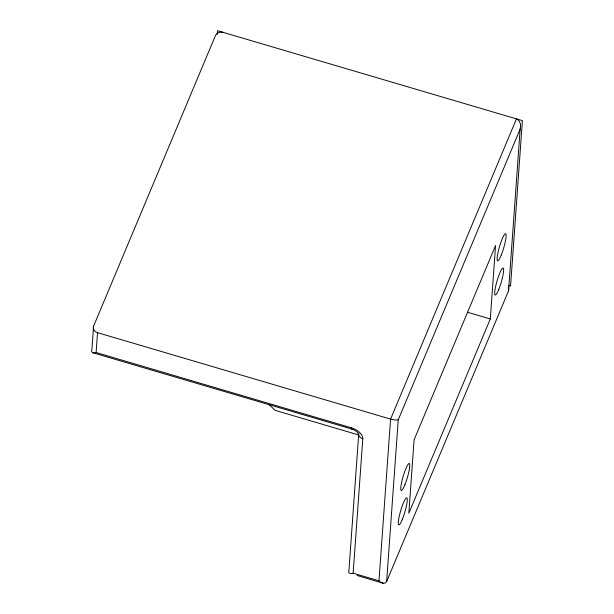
<?xml version="1.0" encoding="UTF-8"?>
<svg xmlns="http://www.w3.org/2000/svg" width="614" height="614" viewBox="0 0 614 614"><rect width="100%" height="100%" fill="white"/><g stroke="black" fill="none" stroke-linecap="round" stroke-linejoin="round"><path stroke-width="0.92" d="M223.442 32.45A6.27 5.042 4.1 0 0 215.514 35.435L93.581 326.172L91.893 349.734C90.296 352.436 94.08 353.695 96.114 352.513L351.446 427.835A6.27 0.975 -73.6 0 0 352.121 428.795M96.114 352.513L97.534 332.665A6.27 5.042 4.1 0 1 93.581 326.172M217.233 34.468L217.502 30.7L522.414 120.643L510.556 286.055L508.722 285.51M358.768 433.215L348.936 570.406C347.37 573.23 351.177 574.32 353.15 573.192L378.984 580.806C380.757 582.816 385.116 584.812 386.643 581.535L508.569 290.79L508.699 287.137M353.15 573.192L362.79 438.757A6.27 5.042 4.1 0 1 358.576 433.154M378.984 580.806L390.573 419.109L516.474 118.893C520.48 120.306 521.186 125.494 520.158 129.093L398.233 419.83L386.643 581.535M490.302 318.973L495.567 245.523L414.097 439.785L408.832 513.235L490.302 318.973L467.315 312.196M508.569 290.79L520.158 129.093M398.217 419.846L395.286 420.045L390.696 419.147L97.534 332.665M92.806 352.743L351.837 429.071L354.769 430.314L357.202 432.102L358.722 434.136M358.522 434.927L275.087 410.321L269.009 404.465M357.033 575.456L383.067 583.208M351.446 427.851A12.457 7.138 22.8 0 1 362.751 438.741M404.902 484.768A14.099 2.195 -73.6 0 0 409.323 463.539A14.099 2.195 -73.6 0 0 401.533 482.773A14.099 2.195 -73.6 0 0 404.902 484.768M402.446 519.083A14.099 2.195 -73.6 0 0 406.859 497.854A14.099 2.195 -73.6 0 0 399.069 517.088A14.099 2.195 -73.6 0 0 402.446 519.083M501.277 254.979A14.099 2.195 -73.6 0 0 505.69 233.742A14.099 2.195 -73.6 0 0 497.9 252.976A14.099 2.195 -73.6 0 0 501.277 254.979M498.814 289.286A14.099 2.195 -73.6 0 0 503.234 268.057A14.099 2.195 -73.6 0 0 495.444 287.291A14.099 2.195 -73.6 0 0 498.814 289.286"/></g></svg>
